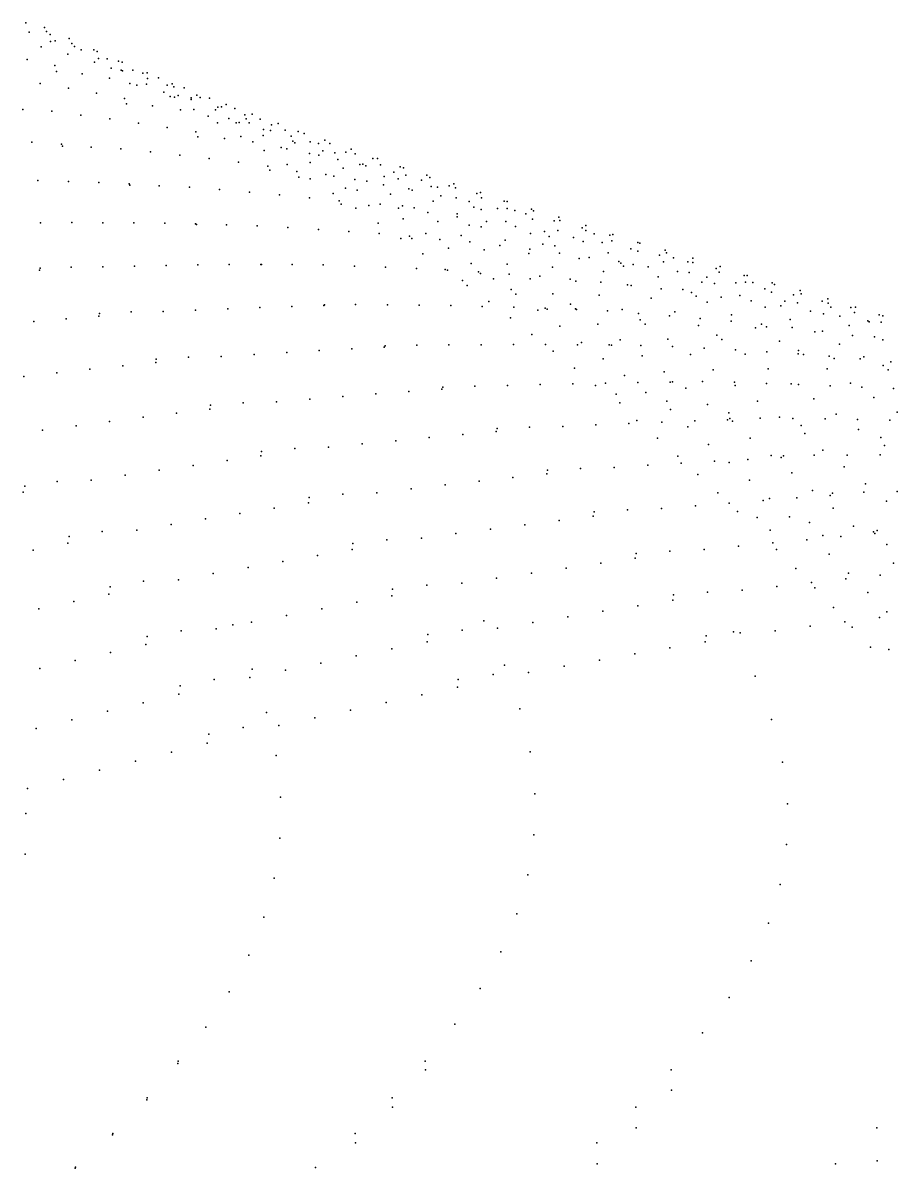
# Model space of a CAD drawing. Extents: x 0 to 4.6, y -1.66 to 1.66.
# Drawn here: x 2.301 to 2.876, y 0.743 to 1.495 of the extents above; entities that cross this region are included whole.
import ezdxf

# ---------------------------------------------------------------- set-up
doc = ezdxf.new("R2010")
doc.units = 0
doc.layers.get('0').update_dxf_attribs({"linetype": 'CONTINUOUS'})

msp = doc.modelspace()

# ---------------------------------------------------------------- linework, layer by layer
at = {"color": 2}
for p in [(2.30328, 1.49453), (2.30328, 1.49453, 0.375), (2.30328, 1.49453, 0.75), (2.30328, 1.49453, 1.125), (2.30328, 1.49453, 1.5), (2.31548, 1.49156, 2.256), (2.31683, 1.48895, 2.956), (2.30546, 1.48837, 3.656), (2.31927, 1.48688), (2.31927, 1.48688, 0.375), (2.31927, 1.48688, 0.75), (2.31927, 1.48688, 1.125), (2.31927, 1.48688, 1.5), (2.31948, 1.48243, 2.956), (2.32258, 1.4827, 3.656), (2.33174, 1.48431, 2.256), (2.33347, 1.48102, 2.956), (2.31327, 1.47887, 4.356), (2.33084, 1.4739, 4.356), (2.33518, 1.47907), (2.33518, 1.47907, 0.375), (2.33518, 1.47907, 0.75), (2.33518, 1.47907, 1.125), (2.33518, 1.47907, 1.5), (2.33964, 1.47689, 3.656), (2.34792, 1.47691, 2.256), (2.35004, 1.47568, 2.956), (2.30409, 1.4705, 5.056), (2.32218, 1.46661, 5.056), (2.34835, 1.46878, 4.356), (2.35103, 1.4711), (2.35103, 1.4711, 0.375), (2.35103, 1.4711, 0.75), (2.35103, 1.4711, 1.125), (2.35103, 1.4711, 1.5), (2.35664, 1.47092, 3.656), (2.36404, 1.46934, 2.256), (2.36654, 1.46875, 2.956), (2.32345, 1.46259, 5.056), (2.34021, 1.46108, 5.056), (2.35933, 1.46481, 3.656), (2.36579, 1.46352, 4.356), (2.36679, 1.46296), (2.36679, 1.46296, 0.375), (2.36679, 1.46296, 0.75), (2.36679, 1.46296, 1.125), (2.36679, 1.46296, 1.5), (2.37357, 1.46349, 3.656), (2.38008, 1.46162, 2.256), (2.38297, 1.46167, 2.956), (2.39042, 1.45842, 3.656), (2.31261, 1.45479, 5.756), (2.33117, 1.45162, 5.756), (2.35818, 1.45825, 5.056), (2.37151, 1.45467), (2.37151, 1.45467, 0.375), (2.37151, 1.45467, 0.75), (2.37151, 1.45467, 1.125), (2.37151, 1.45467, 1.5), (2.37609, 1.45369, 5.056), (2.38248, 1.45428), (2.38248, 1.45428, 0.375), (2.38248, 1.45428, 0.75), (2.38248, 1.45428, 1.125), (2.38248, 1.45428, 1.5), (2.38317, 1.45812, 4.356), (2.39604, 1.45374, 2.256), (2.39933, 1.45444, 2.956), (2.40048, 1.45258, 4.356), (2.40721, 1.45186, 3.656), (2.34967, 1.44832, 5.756), (2.36812, 1.44489, 5.756), (2.39394, 1.44898, 5.056), (2.39809, 1.44621), (2.39809, 1.44621, 0.375), (2.39809, 1.44621, 0.75), (2.39809, 1.44621, 1.125), (2.39809, 1.44621, 1.5), (2.40081, 1.4457, 2.256), (2.40322, 1.4469, 4.356), (2.41172, 1.44415, 5.056), (2.41192, 1.44532, 2.256), (2.4156, 1.44706, 2.956), (2.41772, 1.44567, 4.356), (2.42392, 1.44515, 3.656), (2.30128, 1.43772, 6.456), (2.32036, 1.43655, 6.456), (2.36942, 1.44133, 5.756), (2.38651, 1.44, 5.756), (2.40483, 1.43743, 5.756), (2.41362, 1.4376), (2.41362, 1.4376, 0.375), (2.41362, 1.4376, 0.75), (2.41362, 1.4376, 1.125), (2.41362, 1.4376, 1.5), (2.42773, 1.43747, 2.256), (2.42944, 1.43918, 5.056), (2.43181, 1.43953, 2.956), (2.43489, 1.4409, 4.356), (2.44055, 1.43829, 3.656), (2.33939, 1.43407, 6.456), (2.35837, 1.43147, 6.456), (2.37729, 1.42875, 6.456), (2.4231, 1.43328, 5.756), (2.42907, 1.42883), (2.42907, 1.42883, 0.375), (2.42907, 1.42883, 0.75), (2.42907, 1.42883, 1.125), (2.42907, 1.42883, 1.5), (2.43665, 1.43185, 2.956), (2.4413, 1.42901, 5.756), (2.44345, 1.42908, 2.256), (2.44708, 1.43408, 5.056), (2.44793, 1.43148, 2.956), (2.44988, 1.42885, 5.056), (2.45199, 1.43472, 4.356), (2.45711, 1.4313, 3.656), (2.46901, 1.4284, 4.356), (2.39616, 1.4259, 6.456), (2.41497, 1.42294, 6.456), (2.45944, 1.42461, 5.756), (2.46397, 1.42391, 2.956), (2.46466, 1.42772, 5.056), (2.47359, 1.42416, 3.656), (2.48216, 1.42325, 5.056), (2.48596, 1.42194, 4.356), (2.30716, 1.4163, 7.156), (2.3267, 1.41501, 7.156), (2.32723, 1.41361, 7.156), (2.4163, 1.41985, 6.456), (2.43372, 1.41869, 6.456), (2.44443, 1.4199), (2.44443, 1.4199, 0.375), (2.44443, 1.4199, 0.75), (2.44443, 1.4199, 1.125), (2.44443, 1.4199, 1.5), (2.45241, 1.41639, 6.456), (2.45909, 1.42053, 2.256), (2.4775, 1.42008, 5.756), (2.47852, 1.41687, 3.656), (2.47992, 1.41583, 2.956), (2.48999, 1.41653, 3.656), (2.4955, 1.41543, 5.756), (2.49959, 1.41746, 5.056), (2.50282, 1.41535, 4.356), (2.3462, 1.41285, 7.156), (2.36565, 1.41189, 7.156), (2.38505, 1.40984, 7.156), (2.4044, 1.40769, 7.156), (2.45971, 1.41082), (2.45971, 1.41082, 0.375), (2.45971, 1.41082, 0.75), (2.45971, 1.41082, 1.125), (2.45971, 1.41082, 1.5), (2.47104, 1.41267, 6.456), (2.47464, 1.41184, 2.256), (2.4896, 1.40882, 6.456), (2.49579, 1.4076, 2.956), (2.49835, 1.41066, 5.756), (2.50631, 1.40928, 3.656), (2.51342, 1.40963, 5.756), (2.51695, 1.41155, 5.056), (2.51961, 1.40862, 4.356), (2.42369, 1.40542, 7.156), (2.44293, 1.40304, 7.156), (2.4621, 1.40055, 7.156), (2.4749, 1.40158), (2.4749, 1.40158, 0.375), (2.4749, 1.40158, 0.75), (2.4749, 1.40158, 1.125), (2.4749, 1.40158, 1.5), (2.4901, 1.40299, 2.256), (2.50809, 1.40486, 6.456), (2.51158, 1.39923, 2.956), (2.52254, 1.40154, 3.656), (2.52463, 1.40176, 4.356), (2.52652, 1.40079, 6.456), (2.53127, 1.40547, 5.756), (2.53422, 1.4055, 5.056), (2.53631, 1.40144, 4.356), (2.54905, 1.40009, 5.756), (2.55141, 1.39933, 5.056), (2.31117, 1.39105, 7.856), (2.46346, 1.39794, 7.156), (2.48122, 1.39696, 7.156), (2.4825, 1.39336), (2.4825, 1.39336, 0.375), (2.4825, 1.39336, 0.75), (2.4825, 1.39336, 1.125), (2.4825, 1.39336, 1.5), (2.49, 1.39219), (2.49, 1.39219, 0.375), (2.49, 1.39219, 0.75), (2.49, 1.39219, 1.125), (2.49, 1.39219, 1.5), (2.50028, 1.39493, 7.156), (2.50548, 1.394, 2.256), (2.51927, 1.39163, 7.156), (2.53868, 1.39367, 3.656), (2.54487, 1.39659, 6.456), (2.54778, 1.39228, 6.456), (2.55293, 1.39453, 4.356), (2.56315, 1.39135, 6.456), (2.56674, 1.39458, 5.756), (2.56852, 1.39303, 5.056), (2.33117, 1.39045, 7.856), (2.35113, 1.38974, 7.856), (2.37104, 1.38893, 7.856), (2.37158, 1.38801, 7.856), (2.39091, 1.3875, 7.856), (2.41073, 1.38675, 7.856), (2.4305, 1.38515, 7.856), (2.45022, 1.38344, 7.856), (2.51317, 1.38599, 2.256), (2.52077, 1.38484, 2.256), (2.52728, 1.39071, 2.956), (2.53819, 1.38823, 7.156), (2.55474, 1.38565, 3.656), (2.55704, 1.38471, 7.156), (2.56946, 1.38715, 4.356), (2.57364, 1.3866, 5.056), (2.58135, 1.38751, 6.456), (2.58436, 1.38896, 5.756), (2.58555, 1.3863, 5.056), (2.46988, 1.38163, 7.856), (2.48948, 1.37972, 7.856), (2.50501, 1.38265), (2.50501, 1.38265, 0.375), (2.50501, 1.38265, 0.75), (2.50501, 1.38265, 1.125), (2.50501, 1.38265, 1.5), (2.50902, 1.3777, 7.856), (2.54288, 1.38205, 2.956), (2.5707, 1.3775, 3.656), (2.57583, 1.38109, 7.156), (2.58591, 1.37964, 4.356), (2.59454, 1.37736, 7.156), (2.59948, 1.38254, 6.456), (2.60189, 1.38321, 5.756), (2.60249, 1.37974, 5.056), (2.61752, 1.37745, 6.456), (2.61934, 1.37735, 5.756), (2.5104, 1.37558, 7.856), (2.51992, 1.37295), (2.51992, 1.37295, 0.375), (2.51992, 1.37295, 0.75), (2.51992, 1.37295, 1.125), (2.51992, 1.37295, 1.5), (2.52851, 1.37477, 7.856), (2.53596, 1.3755, 2.256), (2.54792, 1.37301, 7.856), (2.55069, 1.37434, 2.956), (2.5584, 1.37323, 2.956), (2.56728, 1.37015, 7.856), (2.58658, 1.36921, 3.656), (2.5975, 1.37352, 7.156), (2.60226, 1.37201, 4.356), (2.61317, 1.37269, 7.156), (2.61935, 1.37273, 5.056), (2.62456, 1.37137, 5.756), (2.63173, 1.36917, 7.156), (2.63549, 1.37225, 6.456), (2.63671, 1.37108, 5.756), (2.31293, 1.36337, 8.556), (2.33338, 1.36342, 8.556), (2.35379, 1.36337, 8.556), (2.37416, 1.36323, 8.556), (2.39449, 1.36299, 8.556), (2.41477, 1.36265, 8.556), (2.41532, 1.36221, 8.556), (2.435, 1.36194, 8.556), (2.45519, 1.36141, 8.556), (2.53475, 1.36311), (2.53475, 1.36311, 0.375), (2.53475, 1.36311, 0.75), (2.53475, 1.36311, 1.125), (2.53475, 1.36311, 1.5), (2.55106, 1.36601, 2.256), (2.57382, 1.36417, 2.956), (2.58656, 1.36719, 7.856), (2.59452, 1.36184, 3.656), (2.60236, 1.36076, 3.656), (2.60577, 1.36412, 7.856), (2.61853, 1.36424, 4.356), (2.62492, 1.36096, 7.856), (2.63611, 1.36561, 5.056), (2.65021, 1.36462, 7.156), (2.65337, 1.36695, 6.456), (2.65398, 1.36488, 5.756), (2.67116, 1.36153, 6.456), (2.47532, 1.36025, 8.556), (2.4954, 1.35899, 8.556), (2.51542, 1.35764, 8.556), (2.53539, 1.35619, 8.556), (2.55529, 1.35464, 8.556), (2.56607, 1.35638, 2.256), (2.58914, 1.35497, 2.956), (2.6347, 1.35635, 4.356), (2.64398, 1.3577, 7.856), (2.647, 1.35433, 7.856), (2.65278, 1.35836, 5.056), (2.66297, 1.3536, 7.856), (2.66861, 1.35995, 7.156), (2.67117, 1.35826, 5.756), (2.67648, 1.356, 6.456), (2.68692, 1.35519, 7.156), (2.68887, 1.35573, 6.456), (2.54947, 1.35311), (2.54947, 1.35311, 0.375), (2.54947, 1.35311, 0.75), (2.54947, 1.35311, 1.125), (2.54947, 1.35311, 1.5), (2.5567, 1.35301, 8.556), (2.57513, 1.35238, 8.556), (2.58097, 1.3466, 2.256), (2.59491, 1.35089, 8.556), (2.60437, 1.34563, 2.956), (2.61462, 1.34846, 8.556), (2.61804, 1.35201, 3.656), (2.63426, 1.34593, 8.556), (2.64278, 1.34933, 4.356), (2.65077, 1.34829, 4.356), (2.66936, 1.35099, 5.056), (2.68189, 1.35041, 7.856), (2.68826, 1.35153, 5.756), (2.70072, 1.34627, 7.856), (2.70515, 1.35032, 7.156), (2.70649, 1.34989, 6.456), (2.5641, 1.34297), (2.5641, 1.34297, 0.375), (2.5641, 1.34297, 0.75), (2.5641, 1.34297, 1.125), (2.5641, 1.34297, 1.5), (2.63363, 1.34313, 3.656), (2.65383, 1.34332, 8.556), (2.66675, 1.33987, 4.356), (2.67332, 1.34061, 8.556), (2.68585, 1.34351, 5.056), (2.70527, 1.34468, 5.756), (2.71947, 1.34204, 7.856), (2.7233, 1.34535, 7.156), (2.72401, 1.34366, 6.456), (2.72872, 1.34028, 7.156), (2.74135, 1.34004, 7.156), (2.31213, 1.33232, 9.256), (2.31253, 1.33351, 9.256), (2.33301, 1.33421, 9.256), (2.35386, 1.33442, 9.256), (2.37467, 1.33491, 9.256), (2.39544, 1.33531, 9.256), (2.41618, 1.33562, 9.256), (2.43686, 1.33584, 9.256), (2.4575, 1.33597, 9.256), (2.45806, 1.33602, 9.256), (2.4781, 1.33599, 9.256), (2.49864, 1.33568, 9.256), (2.51913, 1.33495, 9.256), (2.53956, 1.33414, 9.256), (2.55994, 1.33324, 9.256), (2.57863, 1.33268), (2.57863, 1.33268, 0.375), (2.57863, 1.33268, 0.75), (2.57863, 1.33268, 1.125), (2.57863, 1.33268, 1.5), (2.58026, 1.33226, 9.256), (2.59578, 1.33668, 2.256), (2.60052, 1.33119, 9.256), (2.6195, 1.33615, 2.956), (2.64912, 1.33412, 3.656), (2.68263, 1.33133, 4.356), (2.69274, 1.33782, 8.556), (2.69409, 1.33685, 5.056), (2.69582, 1.33493, 8.556), (2.70223, 1.33586, 5.056), (2.71208, 1.3343, 8.556), (2.72217, 1.33772, 5.756), (2.73134, 1.33143, 8.556), (2.73813, 1.33771, 7.856), (2.73898, 1.33065, 5.756), (2.74145, 1.33732, 6.456), (2.75671, 1.33329, 7.856), (2.75879, 1.33088, 6.456), (2.75931, 1.33456, 7.156), (2.58997, 1.3254), (2.58997, 1.3254, 0.375), (2.58997, 1.3254, 0.75), (2.58997, 1.3254, 1.125), (2.58997, 1.3254, 1.5), (2.60195, 1.33003, 9.256), (2.61049, 1.32661, 2.256), (2.62071, 1.32958, 9.256), (2.63453, 1.32653, 2.956), (2.64083, 1.32836, 9.256), (2.66089, 1.32636, 9.256), (2.66451, 1.32498, 3.656), (2.68088, 1.32428, 9.256), (2.71852, 1.32777, 5.056), (2.74739, 1.32436, 5.756), (2.75052, 1.32771, 8.556), (2.75569, 1.32341, 5.756), (2.76961, 1.32391, 8.556), (2.77519, 1.32877, 7.856), (2.77603, 1.32433, 6.456), (2.77718, 1.32872, 7.156), (2.78072, 1.32416, 7.856), (2.79359, 1.32394, 7.856), (2.59306, 1.32224), (2.59306, 1.32224, 0.375), (2.59306, 1.32224, 0.75), (2.59306, 1.32224, 1.125), (2.59306, 1.32224, 1.5), (2.62197, 1.3195, 2.256), (2.6251, 1.31639, 2.256), (2.64946, 1.31678, 2.956), (2.6798, 1.31571, 3.656), (2.69841, 1.32266, 4.356), (2.70079, 1.32211, 9.256), (2.72063, 1.31987, 9.256), (2.73471, 1.31958, 5.056), (2.7404, 1.31753, 9.256), (2.77231, 1.31567, 5.756), (2.78862, 1.32002, 8.556), (2.79317, 1.31768, 6.456), (2.79495, 1.32278, 7.156), (2.80754, 1.31604, 8.556), (2.8119, 1.31884, 7.856), (2.81263, 1.31675, 7.156), (2.47793, 1.30834, 9.956), (2.49892, 1.30894, 9.956), (2.49948, 1.30945, 9.956), (2.51986, 1.30967, 9.956), (2.54075, 1.30957, 9.956), (2.56158, 1.30928, 9.956), (2.58236, 1.30892, 9.956), (2.60308, 1.30847, 9.956), (2.60738, 1.31166), (2.60738, 1.31166, 0.375), (2.60738, 1.31166, 0.75), (2.60738, 1.31166, 1.125), (2.60738, 1.31166, 1.5), (2.66111, 1.3099, 2.956), (2.71408, 1.31387, 4.356), (2.74353, 1.31512, 9.256), (2.75079, 1.31127, 5.056), (2.76008, 1.3146, 9.256), (2.77968, 1.31205, 9.256), (2.7992, 1.30875, 9.256), (2.80174, 1.31177, 6.456), (2.81021, 1.31086, 6.456), (2.82637, 1.31197, 8.556), (2.83011, 1.31339, 7.856), (2.83021, 1.31062, 7.156), (2.35109, 1.3021, 9.956), (2.3515, 1.30377, 9.956), (2.37233, 1.30476, 9.956), (2.39353, 1.30513, 9.956), (2.41469, 1.30605, 9.956), (2.43581, 1.30689, 9.956), (2.45689, 1.30766, 9.956), (2.62161, 1.30093), (2.62161, 1.30093, 0.375), (2.62161, 1.30093, 0.75), (2.62161, 1.30093, 1.125), (2.62161, 1.30093, 1.5), (2.62374, 1.30795, 9.956), (2.6396, 1.30599, 2.256), (2.64434, 1.30735, 9.956), (2.64579, 1.30667, 9.956), (2.66429, 1.30686, 2.956), (2.66487, 1.3064, 9.956), (2.68534, 1.30544, 9.956), (2.69499, 1.30631, 3.656), (2.70573, 1.30387, 9.956), (2.72606, 1.30223, 9.956), (2.72966, 1.30496, 4.356), (2.76677, 1.30284, 5.056), (2.78881, 1.30783, 5.756), (2.81863, 1.30537, 9.256), (2.82715, 1.30348, 6.456), (2.832, 1.30782, 8.556), (2.83798, 1.30192, 9.256), (2.84511, 1.30763, 8.556), (2.84769, 1.3044, 7.156), (2.84822, 1.30786, 7.856), (2.86375, 1.30289, 8.556), (2.86623, 1.30225, 7.856), (2.30853, 1.29854, 9.956), (2.32982, 1.30036, 9.956), (2.654, 1.29545, 2.256), (2.679, 1.29671, 2.956), (2.70683, 1.29968, 3.656), (2.71007, 1.29672, 3.656), (2.74512, 1.29594, 4.356), (2.74631, 1.30051, 9.956), (2.76648, 1.29872, 9.956), (2.78265, 1.29431, 5.056), (2.78658, 1.29685, 9.956), (2.78976, 1.29491, 9.956), (2.80522, 1.29988, 5.756), (2.80659, 1.29449, 9.956), (2.84399, 1.29599, 6.456), (2.85643, 1.29887, 7.156), (2.85723, 1.29838, 9.256), (2.86506, 1.29801, 7.156), (2.63572, 1.29006), (2.63572, 1.29006, 0.375), (2.63572, 1.29006, 0.75), (2.63572, 1.29006, 1.125), (2.63572, 1.29006, 1.5), (2.69362, 1.28643, 2.956), (2.72504, 1.28686, 3.656), (2.75719, 1.28956, 4.356), (2.76048, 1.28669, 4.356), (2.79842, 1.28566, 5.056), (2.82151, 1.29183, 5.756), (2.82652, 1.29226, 9.956), (2.84637, 1.28938, 9.956), (2.86071, 1.28841, 6.456), (2.86613, 1.28643, 9.956), (2.47458, 1.2782, 10.656), (2.496, 1.2794, 10.656), (2.51737, 1.28054, 10.656), (2.53869, 1.2816, 10.656), (2.53927, 1.28259, 10.656), (2.55997, 1.28305, 10.656), (2.58119, 1.28315, 10.656), (2.60236, 1.2833, 10.656), (2.62347, 1.28337, 10.656), (2.64452, 1.28338, 10.656), (2.64973, 1.27905), (2.64973, 1.27905, 0.375), (2.64973, 1.27905, 0.75), (2.64973, 1.27905, 1.125), (2.64973, 1.27905, 1.5), (2.66551, 1.28331, 10.656), (2.66829, 1.28477, 2.256), (2.68643, 1.28317, 10.656), (2.68791, 1.28297, 10.656), (2.70729, 1.28287, 10.656), (2.72808, 1.28218, 10.656), (2.7488, 1.28104, 10.656), (2.76945, 1.27983, 10.656), (2.79002, 1.27855, 10.656), (2.81072, 1.27956, 5.056), (2.8377, 1.28367, 5.756), (2.38852, 1.27163, 10.656), (2.38893, 1.27375, 10.656), (2.41009, 1.27504, 10.656), (2.43163, 1.27557, 10.656), (2.45313, 1.27692, 10.656), (2.68247, 1.27395, 2.256), (2.70812, 1.27602, 2.956), (2.7399, 1.27687, 3.656), (2.77573, 1.27712, 4.356), (2.81052, 1.27721, 10.656), (2.81407, 1.27678, 5.056), (2.83093, 1.2758, 10.656), (2.83417, 1.27433, 10.656), (2.85127, 1.274, 10.656), (2.85378, 1.27542, 5.756), (2.87151, 1.2721, 10.656), (2.32361, 1.26482, 10.656), (2.34527, 1.26716, 10.656), (2.36691, 1.26943, 10.656), (2.66363, 1.2679), (2.66363, 1.2679, 0.375), (2.66363, 1.2679, 0.75), (2.66363, 1.2679, 1.125), (2.66363, 1.2679, 1.5), (2.69655, 1.26301, 2.256), (2.72252, 1.26548, 2.956), (2.75466, 1.26676, 3.656), (2.79088, 1.26744, 4.356), (2.82962, 1.26751, 5.056), (2.86633, 1.26959, 5.756), (2.86975, 1.2669, 5.756), (2.30191, 1.26241, 10.656), (2.57713, 1.25549, 11.356), (2.59814, 1.25618, 11.356), (2.61967, 1.2565, 11.356), (2.64116, 1.25706, 11.356), (2.66258, 1.25757, 11.356), (2.67743, 1.25661), (2.67743, 1.25661, 0.375), (2.67743, 1.25661, 0.75), (2.67743, 1.25661, 1.125), (2.67743, 1.25661, 1.5), (2.68395, 1.25802, 11.356), (2.70525, 1.2584, 11.356), (2.72649, 1.25872, 11.356), (2.72798, 1.25898, 11.356), (2.74766, 1.25905, 11.356), (2.76876, 1.25863, 11.356), (2.7693, 1.25653, 3.656), (2.78979, 1.2579, 11.356), (2.8059, 1.25764, 4.356), (2.81074, 1.25712, 11.356), (2.83162, 1.25628, 11.356), (2.84506, 1.25814, 5.056), (2.51148, 1.24929, 11.356), (2.53322, 1.25094, 11.356), (2.55491, 1.25252, 11.356), (2.57655, 1.25403, 11.356), (2.69111, 1.25079), (2.69111, 1.25079, 0.375), (2.69111, 1.25079, 0.75), (2.69111, 1.25079, 1.125), (2.69111, 1.25079, 1.5), (2.71051, 1.25192, 2.256), (2.7368, 1.25482, 2.956), (2.85242, 1.25538, 11.356), (2.86038, 1.24866, 5.056), (2.87314, 1.25443, 11.356), (2.42413, 1.24098, 11.356), (2.42455, 1.24356, 11.356), (2.44602, 1.24514, 11.356), (2.46788, 1.24582, 11.356), (2.4897, 1.24759, 11.356), (2.69338, 1.24518), (2.69338, 1.24518, 0.375), (2.69338, 1.24518, 0.75), (2.69338, 1.24518, 1.125), (2.69338, 1.24518, 1.5), (2.72436, 1.24621, 2.256), (2.72666, 1.24068, 2.256), (2.75097, 1.24402, 2.956), (2.78383, 1.24617, 3.656), (2.82082, 1.24773, 4.356), (2.35825, 1.23287, 11.356), (2.38024, 1.23564, 11.356), (2.4022, 1.23834, 11.356), (2.70467, 1.23362), (2.70467, 1.23362, 0.375), (2.70467, 1.23362, 0.75), (2.70467, 1.23362, 1.125), (2.70467, 1.23362, 1.5), (2.74269, 1.23328, 12.056), (2.76422, 1.23405, 12.056), (2.76503, 1.23846, 2.956), (2.76574, 1.23477, 12.056), (2.76737, 1.23304, 2.956), (2.78568, 1.23501, 12.056), (2.79824, 1.23571, 3.656), (2.80708, 1.23484, 12.056), (2.8284, 1.23453, 12.056), (2.83562, 1.23771, 4.356), (2.84964, 1.23417, 12.056), (2.87081, 1.23375, 12.056), (2.87558, 1.23908, 5.056), (2.3142, 1.22715, 11.356), (2.33624, 1.23004, 11.356), (2.61221, 1.22632, 12.056), (2.6128, 1.22822, 12.056), (2.6341, 1.22915, 12.056), (2.65593, 1.22967, 12.056), (2.67771, 1.23065, 12.056), (2.69943, 1.23158, 12.056), (2.72109, 1.23246, 12.056), (2.73809, 1.22927, 2.256), (2.81254, 1.23031, 3.656), (2.8503, 1.22758, 4.356), (2.52416, 1.21814, 12.056), (2.54624, 1.22027, 12.056), (2.56828, 1.22234, 12.056), (2.59027, 1.22436, 12.056), (2.71812, 1.22192), (2.71812, 1.22192, 0.375), (2.71812, 1.22192, 0.75), (2.71812, 1.22192, 1.125), (2.71812, 1.22192, 1.5), (2.77896, 1.22185, 2.956), (2.81492, 1.225, 3.656), (2.86486, 1.22236, 4.356), (2.4581, 1.21327, 12.056), (2.47988, 1.21514, 12.056), (2.50204, 1.21597, 12.056), (2.75171, 1.21773, 2.256), (2.79279, 1.21055, 2.956), (2.80091, 1.2104, 12.756), (2.8211, 1.2108, 12.756), (2.82672, 1.21407, 3.656), (2.84277, 1.21088, 12.756), (2.86436, 1.21097, 12.756), (2.86729, 1.21718, 4.356), (2.41318, 1.20405, 12.056), (2.43545, 1.20718, 12.056), (2.45768, 1.21025, 12.056), (2.71176, 1.20413, 12.756), (2.73146, 1.21009), (2.73146, 1.21009, 0.375), (2.73146, 1.21009, 0.75), (2.73146, 1.21009, 1.125), (2.73146, 1.21009, 1.5), (2.73376, 1.20548, 12.756), (2.75569, 1.20677, 12.756), (2.76521, 1.20607, 2.256), (2.77756, 1.20803, 12.756), (2.79937, 1.20923, 12.756), (2.84078, 1.20302, 3.656), (2.36857, 1.19763, 12.056), (2.39089, 1.20087, 12.056), (2.6232, 1.19614, 12.756), (2.64542, 1.19853, 12.756), (2.64602, 1.20088, 12.756), (2.66759, 1.20203, 12.756), (2.6897, 1.20275, 12.756), (2.74468, 1.19812), (2.74468, 1.19812, 0.375), (2.74468, 1.19812, 0.75), (2.74468, 1.19812, 1.125), (2.74468, 1.19812, 1.5), (2.80649, 1.19912, 2.956), (2.30246, 1.19053, 12.056), (2.32386, 1.19346, 12.056), (2.34622, 1.19434, 12.056), (2.55625, 1.18868, 12.756), (2.57862, 1.19121, 12.756), (2.60093, 1.1937, 12.756), (2.77859, 1.19428, 2.256), (2.85471, 1.19186, 3.656), (2.30147, 1.18651, 12.056), (2.48936, 1.18298, 12.756), (2.51141, 1.18512, 12.756), (2.53385, 1.1861, 12.756), (2.75778, 1.18602), (2.75778, 1.18602, 0.375), (2.75778, 1.18602, 0.75), (2.75778, 1.18602, 1.125), (2.75778, 1.18602, 1.5), (2.7875, 1.18103, 13.456), (2.79185, 1.18236, 2.256), (2.80963, 1.1827, 13.456), (2.82007, 1.18758, 2.956), (2.83168, 1.18433, 13.456), (2.83324, 1.18593, 13.456), (2.85367, 1.18649, 13.456), (2.86853, 1.18059, 3.656), (2.87558, 1.18682, 13.456), (2.46641, 1.17604, 12.756), (2.48893, 1.17954, 12.756), (2.67657, 1.17353, 13.456), (2.69838, 1.1749, 13.456), (2.72075, 1.1758, 13.456), (2.74306, 1.17758, 13.456), (2.76531, 1.17933, 13.456), (2.77076, 1.1738), (2.77076, 1.1738, 0.375), (2.77076, 1.1738, 0.75), (2.77076, 1.1738, 1.125), (2.77076, 1.1738, 1.5), (2.83353, 1.17592, 2.956), (2.39869, 1.16527, 12.756), (2.42129, 1.16891, 12.756), (2.44387, 1.1725, 12.756), (2.65348, 1.16794, 13.456), (2.67596, 1.17075, 13.456), (2.78361, 1.16988), (2.78361, 1.16988, 0.375), (2.78361, 1.16988, 0.75), (2.78361, 1.16988, 1.125), (2.78361, 1.16988, 1.5), (2.80499, 1.17032, 2.256), (2.81801, 1.16647, 2.256), (2.3534, 1.16063, 12.756), (2.37606, 1.1616, 12.756), (2.58576, 1.15927, 13.456), (2.60838, 1.1622, 13.456), (2.63096, 1.16509, 13.456), (2.79222, 1.16144), (2.79222, 1.16144, 0.375), (2.79222, 1.16144, 0.75), (2.79222, 1.16144, 1.125), (2.79222, 1.16144, 1.5), (2.82672, 1.15811, 2.256), (2.84686, 1.16414, 2.956), (2.86008, 1.16037, 2.956), (2.86094, 1.15941, 14.156), (2.86251, 1.16142, 14.156), (2.33073, 1.15295, 12.756), (2.33174, 1.15738, 12.756), (2.51809, 1.15279, 13.456), (2.5404, 1.15519, 13.456), (2.5631, 1.15631, 13.456), (2.7714, 1.15107, 14.156), (2.79388, 1.1532, 14.156), (2.8163, 1.1553, 14.156), (2.83865, 1.15737, 14.156), (2.86892, 1.15214, 2.956), (2.30804, 1.14847, 12.756), (2.49488, 1.14502, 13.456), (2.51766, 1.14892, 13.456), (2.7036, 1.14306, 14.156), (2.70422, 1.14624, 14.156), (2.72626, 1.14782, 14.156), (2.74886, 1.14891, 14.156), (2.79635, 1.14896), (2.79635, 1.14896, 0.375), (2.79635, 1.14896, 0.75), (2.79635, 1.14896, 1.125), (2.79635, 1.14896, 1.5), (2.8309, 1.14576, 2.256), (2.44924, 1.1371, 13.456), (2.47208, 1.14108, 13.456), (2.65814, 1.1366, 14.156), (2.68089, 1.13984, 14.156), (2.80896, 1.13635), (2.80896, 1.13635, 0.375), (2.80896, 1.13635, 0.75), (2.80896, 1.13635, 1.125), (2.80896, 1.13635, 1.5), (2.87316, 1.13999, 2.956), (2.38057, 1.12796, 13.456), (2.40348, 1.12903, 13.456), (2.42637, 1.13308, 13.456), (2.61248, 1.13001, 14.156), (2.63533, 1.13332, 14.156), (2.84188, 1.12964, 14.856), (2.84367, 1.13329, 2.256), (2.86444, 1.1321, 14.856), (2.35865, 1.12442, 13.456), (2.54411, 1.12276, 14.156), (2.56664, 1.12542, 14.156), (2.58958, 1.12667, 14.156), (2.75102, 1.12088, 14.856), (2.77383, 1.12215, 14.856), (2.79658, 1.12467, 14.856), (2.81926, 1.12717, 14.856), (2.82144, 1.12361), (2.82144, 1.12361, 0.375), (2.82144, 1.12361, 0.75), (2.82144, 1.12361, 1.125), (2.82144, 1.12361, 1.5), (2.8563, 1.1207, 2.256), (2.33469, 1.11472, 13.456), (2.35764, 1.11959, 13.456), (2.52066, 1.1142, 14.156), (2.54367, 1.1185, 14.156), (2.72816, 1.11552, 14.856), (2.72878, 1.1191, 14.856), (2.31172, 1.10982, 13.456), (2.47454, 1.10553, 14.156), (2.49762, 1.10988, 14.156), (2.68228, 1.1083, 14.856), (2.70525, 1.11192, 14.856), (2.8338, 1.11076), (2.8338, 1.11076, 0.375), (2.8338, 1.11076, 0.75), (2.8338, 1.11076, 1.125), (2.8338, 1.11076, 1.5), (2.86881, 1.108, 2.256), (2.43922, 1.09947, 16.256), (2.45144, 1.10114, 14.156), (2.60411, 1.1021, 16.256), (2.63621, 1.10098, 14.856), (2.65927, 1.10465, 14.856), (2.81841, 1.09844, 15.556), (2.84127, 1.10129, 15.556), (2.84602, 1.09778), (2.84602, 1.09778, 0.375), (2.84602, 1.09778, 0.75), (2.84602, 1.09778, 1.125), (2.84602, 1.09778, 1.5), (2.86407, 1.10412, 15.556), (2.38302, 1.09174, 14.156), (2.40516, 1.09557, 14.156), (2.42831, 1.09673, 14.156), (2.56722, 1.093, 14.856), (2.58996, 1.0959, 14.856), (2.6131, 1.09728, 14.856), (2.75009, 1.09216, 15.556), (2.76799, 1.09474, 16.256), (2.7725, 1.09413, 15.556), (2.79549, 1.09557, 15.556), (2.38199, 1.08653, 14.156), (2.54356, 1.08369, 14.856), (2.56678, 1.08835, 14.856), (2.72637, 1.08424, 15.556), (2.74947, 1.08821, 15.556), (2.85812, 1.08468), (2.85812, 1.08468, 0.375), (2.85812, 1.08468, 0.75), (2.85812, 1.08468, 1.125), (2.85812, 1.08468, 1.5), (2.87009, 1.08315), (2.87009, 1.08315, 0.375), (2.87009, 1.08315, 0.75), (2.87009, 1.08315, 1.125), (2.87009, 1.08315, 1.5), (2.3356, 1.07603, 14.156), (2.35881, 1.08129, 14.156), (2.5203, 1.079, 14.856), (2.68003, 1.07626, 15.556), (2.70323, 1.08026, 15.556), (2.31239, 1.07073, 14.156), (2.45189, 1.07036, 16.956), (2.47371, 1.06955, 14.856), (2.49702, 1.07428, 14.856), (2.61763, 1.07293, 16.956), (2.63351, 1.06821, 15.556), (2.65679, 1.07224, 15.556), (2.42701, 1.06355, 14.856), (2.45037, 1.0648, 14.856), (2.58726, 1.06357, 15.556), (2.61018, 1.06671, 15.556), (2.78237, 1.06576, 16.956), (2.40363, 1.05388, 14.856), (2.40467, 1.05945, 14.856), (2.56342, 1.05355, 15.556), (2.58682, 1.05857, 15.556), (2.38023, 1.04828, 14.856), (2.53998, 1.04851, 15.556), (2.35682, 1.04267, 14.856), (2.46137, 1.04176, 17.656), (2.49303, 1.03839, 15.556), (2.51652, 1.04346, 15.556), (2.62776, 1.04425, 17.656), (2.30996, 1.03139, 14.856), (2.33339, 1.03704, 14.856), (2.44596, 1.03199, 15.556), (2.46951, 1.03331, 15.556), (2.79313, 1.03728, 17.656), (2.42344, 1.02762, 15.556), (2.39882, 1.01578, 15.556), (2.4224, 1.02171, 15.556), (2.63442, 1.01613, 18.356), (2.37522, 1.00984, 15.556), (2.46762, 1.0137, 18.356), (2.80022, 1.00934, 18.356), (2.35161, 1.00389, 15.556), (2.32799, 0.99793, 15.556), (2.30436, 0.99196, 15.556), (2.47055, 0.98621, 19.056), (2.63755, 0.98857, 19.056), (2.80355, 0.98197, 19.056), (2.30322, 0.97553, 19.056), (2.47005, 0.95929, 19.756), (2.63702, 0.96158, 19.756), (2.80297, 0.95516, 19.756), (2.30275, 0.94889, 19.756), (2.46634, 0.93303, 20.456), (2.63306, 0.93527, 20.456), (2.79876, 0.92902, 20.456), (2.62575, 0.90965, 21.156), (2.4595, 0.90748, 21.156), (2.791, 0.90358, 21.156), (2.44964, 0.88264, 21.856), (2.61523, 0.88476, 21.856), (2.77981, 0.87885, 21.856), (2.43688, 0.85855, 22.556), (2.60161, 0.8606, 22.556), (2.76534, 0.85485, 22.556), (2.42139, 0.8352, 23.256), (2.58507, 0.8372, 23.256), (2.74776, 0.83161, 23.256), (2.40334, 0.81307, 23.956), (2.5656, 0.81305, 23.956), (2.40309, 0.81138, 23.956), (2.5658, 0.80734, 23.956), (2.72708, 0.8073, 23.956), (2.72727, 0.79388, 23.956), (2.38267, 0.78756, 24.656), (2.38291, 0.78882, 24.656), (2.5438, 0.78881, 24.656), (2.54399, 0.7828, 24.656), (2.7039, 0.78276, 24.656), (2.70409, 0.76921, 24.656), (2.86223, 0.76915, 24.656), (2.36007, 0.7647, 25.356), (2.36031, 0.76557, 25.356), (2.51967, 0.76556, 25.356), (2.51987, 0.7593, 25.356), (2.67826, 0.75926, 25.356), (2.67845, 0.74562, 25.356), (2.83508, 0.74555, 25.356), (2.86238, 0.74759, 24.656), (2.33552, 0.74278, 26.056), (2.33575, 0.74329, 26.056), (2.49346, 0.74328, 26.056)]:
    msp.add_point(p, dxfattribs=at)

doc.saveas('drawing.dxf')
